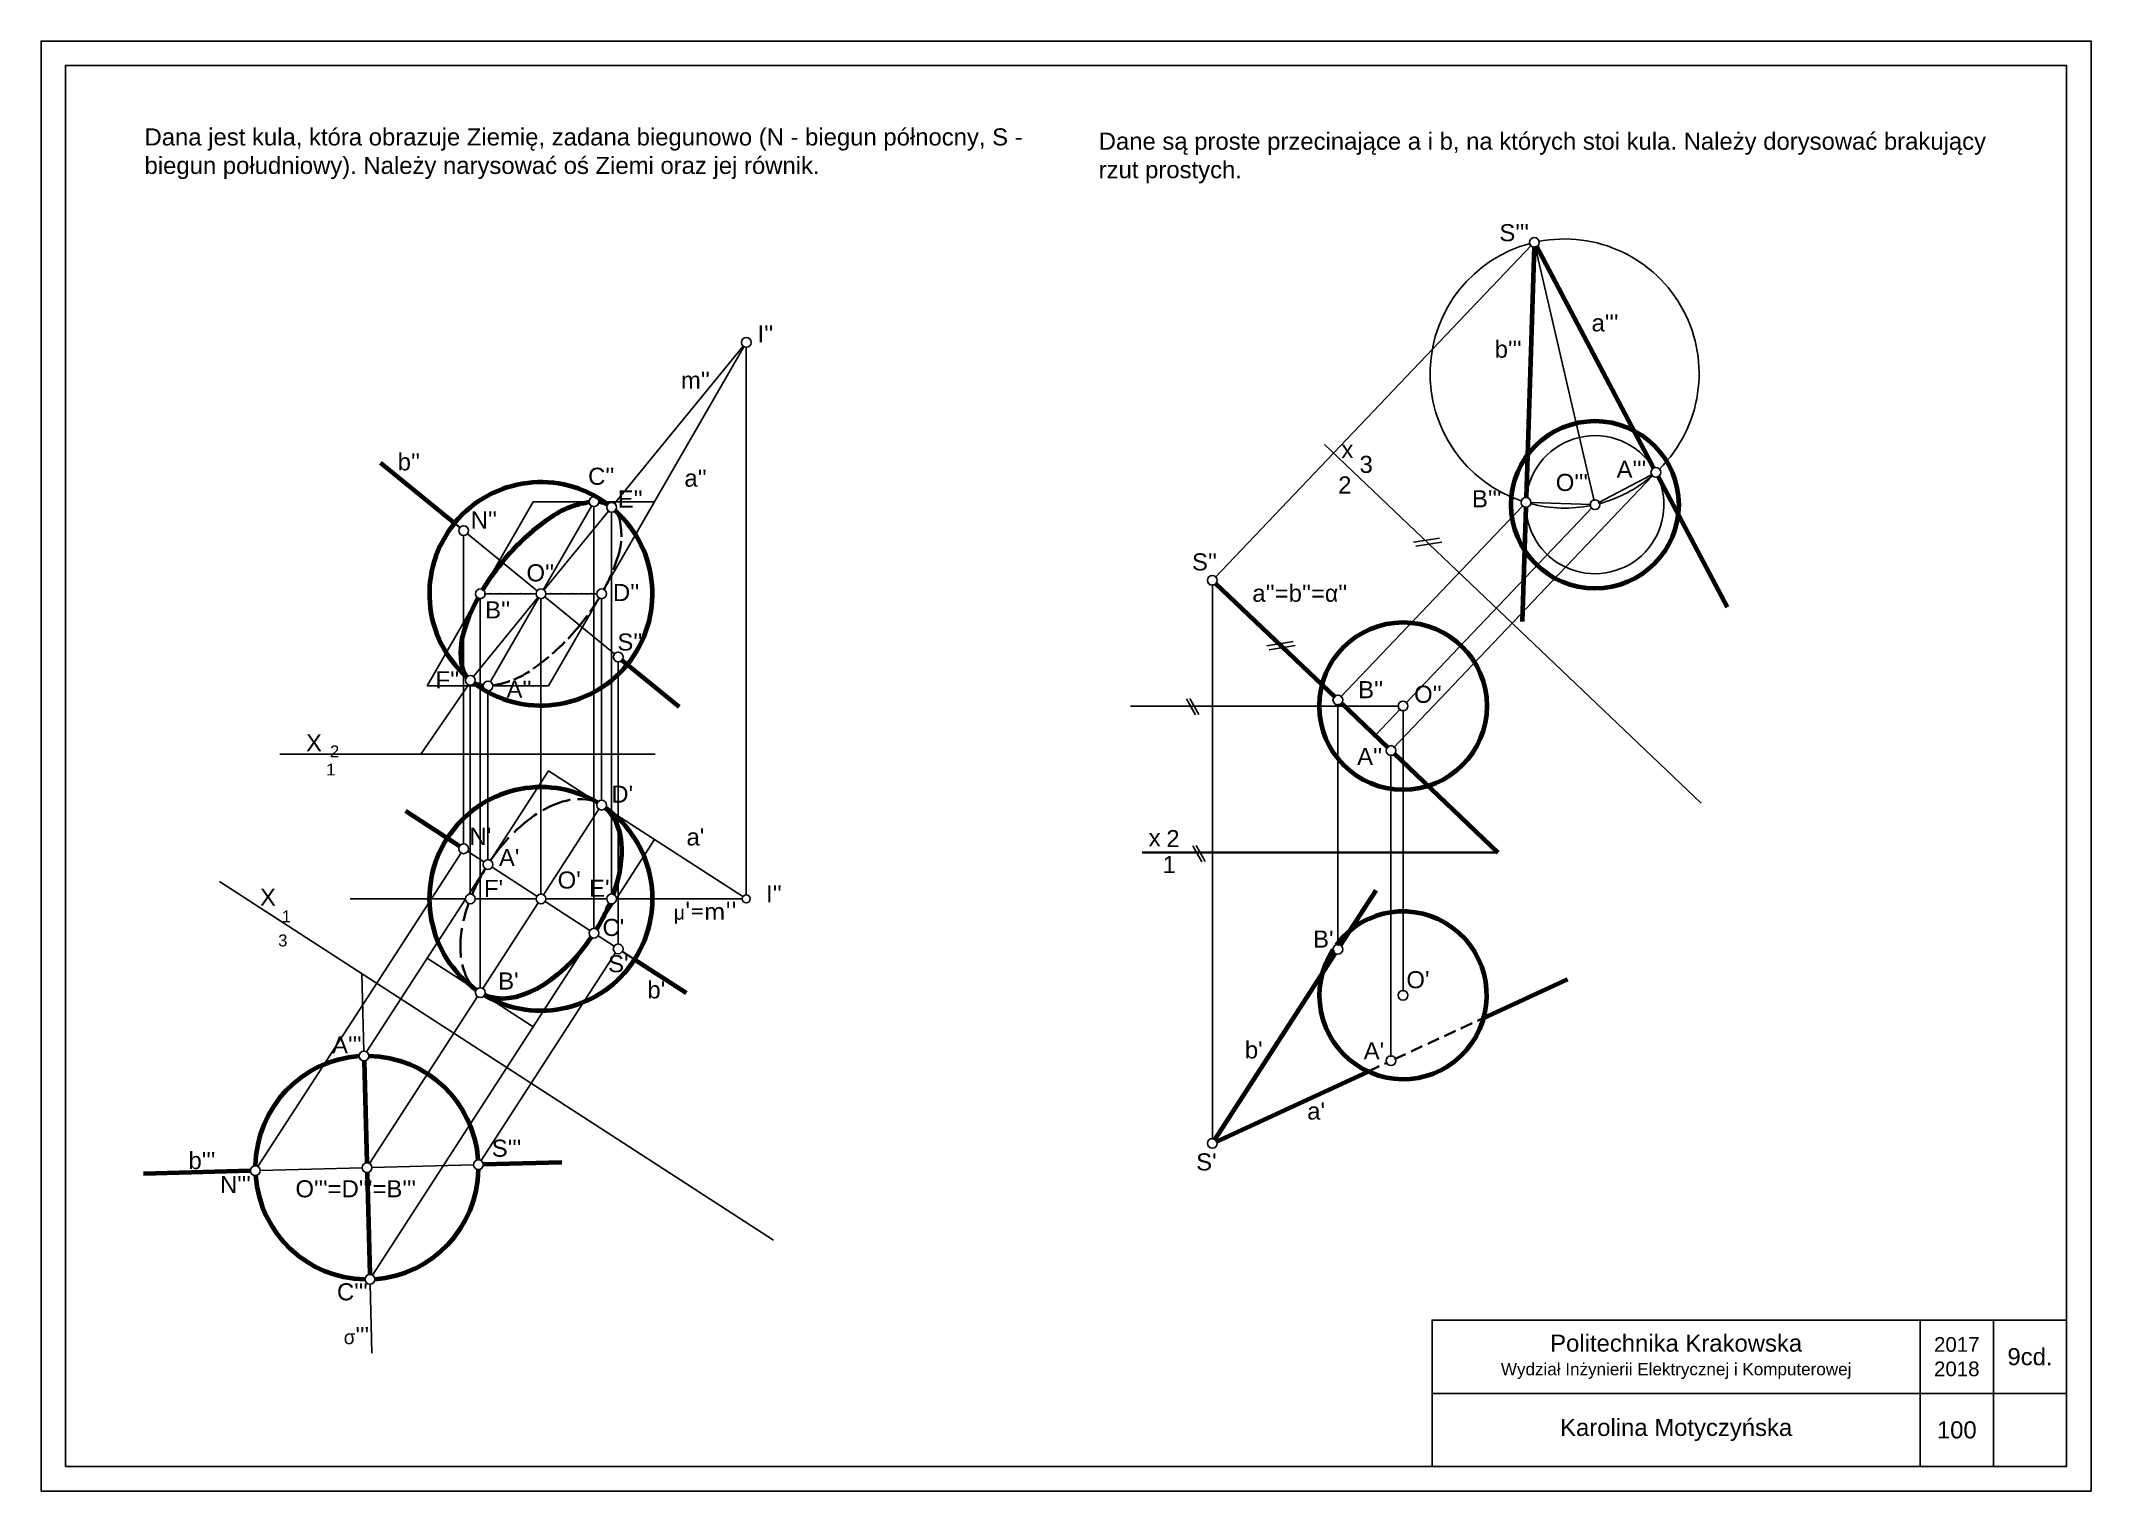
# Model space of a CAD drawing. Header units: inches. Extents: x 14 to 434, y 9 to 306.
import ezdxf

# ---------------------------------------------------------------- set-up
doc = ezdxf.new("R2010")
doc.units = ezdxf.units.IN
doc.header["$MEASUREMENT"] = 0
doc.linetypes.add('ACAD_ISO02W100', pattern=[15, 12, -3])
doc.linetypes.add('UKRYTE', pattern=[0.375, 0.25, -0.125])
doc.layers.add('ZADANIE1', color=7, linetype='Continuous')
doc.styles.get("Standard").update_dxf_attribs({"font": 'arial.ttf'})

msp = doc.modelspace()

# ---------------------------------------------------------------- linework, layer by layer
for p, q in [((254.17, 195.89), (319.02, 263.94)), ((319.76, 263.74), (331.81, 211.59)), ((276.62, 223.15), (353.74, 149.66)), ((343.79, 216.69), (290.75, 161.03)), ((332.69, 211.18), (343.6, 216.95)), ((317.17, 210.54), (279.87, 171.4)), ((293.24, 170.15), (331.43, 210.23)), ((318.86, 211.23), (331.19, 210.84)), ((300.17, 203.96), (294.82, 203.1)), ((300.62, 203.15), (295.27, 202.29)), ((253.62, 194.51), (253.62, 80.79)), ((270.15, 182.78), (264.8, 181.92)), ((270.61, 181.97), (265.25, 181.11)), ((291.89, 169.57), (236.87, 169.57)), ((250.15, 167.74), (248.31, 171.02)), ((250.83, 167.81), (248.99, 171.09)), ((279.32, 170.02), (279.32, 120.73)), ((286.95, 163.55), (292.14, 168.99)), ((292.69, 168.77), (292.69, 111.11)), ((290.2, 159.65), (290.2, 97.71)), ((251.45, 137.68), (249.61, 140.96)), ((252.13, 137.75), (250.29, 141.03)), ((398.63, 13.78), (398.63, 43.78)), ((413.63, 13.78), (413.63, 43.78)), ((298.63, 28.78), (428.63, 28.78))]:
    msp.add_line(p, q)
at = {"lineweight": 70}
for p, q in [((319.55, 263.72), (317.89, 212.27)), ((319.95, 263.82), (344.01, 218.3)), ((344.95, 216.53), (359.06, 189.84)), ((317.83, 210.27), (317.07, 186.86)), ((254.2, 194.75), (278.74, 171.37)), ((279.9, 170.27), (289.62, 161)), ((290.78, 159.9), (312.12, 139.57)), ((279.86, 120.57), (287.14, 131.82)), ((254.06, 80.66), (278.78, 118.89)), ((309.22, 105.7), (326.34, 113.63)), ((254.35, 80.32), (285.5, 94.73))]:
    msp.add_line(p, q, dxfattribs=at)
at = {"lineweight": 35}
msp.add_line((312.12, 139.57), (239.22, 139.57), dxfattribs=at)
at = {"linetype": 'UKRYTE', "lineweight": 35, "ltscale": 10}
for p, q in [((290.93, 97.24), (309.22, 105.7)), ((285.5, 94.73), (289.48, 96.57))]:
    msp.add_line(p, q, dxfattribs=at)
for points in [[(13.63, 8.78), (433.63, 8.78), (433.63, 305.78), (13.63, 305.78)], [(18.63, 13.78), (428.63, 13.78), (428.63, 300.78), (18.63, 300.78)], [(298.63, 13.78), (428.63, 13.78), (428.63, 43.78), (298.63, 43.78)]]:
    msp.add_lwpolyline(points, close=True)
for centre in [(319.58, 264.52), (344.48, 217.42), (317.86, 211.27), (331.99, 210.81), (253.62, 195.31), (279.32, 170.82), (292.69, 169.57), (290.2, 160.45), (279.32, 119.73), (292.69, 110.31), (290.2, 96.91), (253.62, 79.99)]:
    msp.add_circle(centre, 1)
at = {"lineweight": 70}
for centre in [(331.99, 210.81), (292.69, 169.57)]:
    msp.add_circle(centre, 17.16, dxfattribs=at)
for centre, radius, start, end in [((325.78, 237.67), 27.56, 314.8039, 101.3472), ((325.78, 237.67), 27.56, 104.6732, 251.2164), ((331.99, 210.81), 14.14, 31.9219, 174.0985), ((331.99, 210.81), 14.14, 182.2069, 23.8135), ((325.78, 237.67), 27.56, 284.6732, 310.6463), ((325.78, 237.67), 27.56, 255.374, 281.3472)]:
    msp.add_arc(centre, radius, start, end)
msp.add_arc((292.69, 110.31), 17.16, 146.8474, 142.8292, dxfattribs=at)
at = {"layer": 'ZADANIE1'}
for p, q in [((157.63, 243.17), (128.97, 193.42)), ((157.49, 243.27), (131.15, 211.03)), ((158.13, 130.89), (158.13, 243.04)), ((114.48, 211.41), (104.03, 193.26)), ((114.48, 211.41), (104.03, 193.26)), ((125.91, 211.41), (114.48, 211.41)), ((125.91, 211.41), (114.48, 211.41)), ((126.41, 210.54), (116.55, 193.42)), ((126.41, 210.54), (116.55, 193.42)), ((126.91, 159.74), (126.91, 210.41)), ((139.33, 211.41), (127.91, 211.41)), ((139.33, 211.41), (127.91, 211.41)), ((139.33, 211.41), (128.97, 193.42)), ((129.88, 209.48), (116.68, 193.33)), ((130.52, 159.74), (130.52, 209.25)), ((100.22, 204.49), (100.22, 172.88)), ((115.27, 193.18), (100.99, 204.85)), ((103.21, 191.85), (92.76, 173.69)), ((103.21, 191.85), (92.76, 173.69)), ((115.42, 191.78), (102.21, 175.62)), ((103.62, 159.74), (103.62, 191.73)), ((104.45, 192.55), (115.05, 192.55)), ((115.05, 192.55), (104.45, 192.55)), ((115.55, 191.69), (105.69, 174.56)), ((115.55, 191.69), (105.69, 174.56)), ((116.05, 159.74), (116.05, 191.55)), ((131.1, 180.25), (116.82, 191.92)), ((117.05, 192.55), (127.48, 192.55)), ((117.05, 192.55), (127.48, 192.55)), ((127.98, 191.69), (117.62, 173.69)), ((127.98, 191.69), (117.62, 173.69)), ((128.48, 191.55), (128.48, 159.74)), ((131.88, 178.62), (131.88, 120.83)), ((101.2, 173.92), (91.48, 159.74)), ((104.19, 173.69), (92.76, 173.69)), ((104.19, 173.69), (92.76, 173.69)), ((100.22, 172.88), (100.22, 141.32)), ((101.58, 131.07), (101.58, 173.85)), ((104.23, 173.98), (102.51, 174.49)), ((105.19, 159.74), (105.19, 172.69)), ((117.62, 173.69), (106.19, 173.69)), ((117.62, 173.69), (106.19, 173.69)), ((139.48, 159.74), (62.58, 159.74)), ((103.62, 111.88), (103.62, 159.74)), ((105.19, 138.1), (105.19, 159.74)), ((116.05, 131.07), (116.05, 159.74)), ((126.91, 124.04), (126.91, 159.74)), ((128.48, 150.27), (128.48, 159.74)), ((130.52, 131.07), (130.52, 159.74)), ((105.73, 137.94), (117.62, 156.3)), ((117.62, 156.3), (127.64, 149.81)), ((116.58, 130.89), (127.93, 148.43)), ((129.31, 148.73), (157.44, 130.52)), ((99.68, 139.48), (82.4, 112.8)), ((104.35, 137.65), (101.06, 139.78)), ((131.51, 130.16), (139.33, 142.24)), ((101.25, 131.02), (104.65, 136.26)), ((115.21, 130.62), (106.03, 136.56)), ((163.72, 60.16), (50.21, 133.64)), ((100.58, 130.07), (77, 130.07)), ((87.37, 109.58), (100.58, 129.99)), ((115.05, 130.07), (102.58, 130.07)), ((104.16, 111.72), (115.5, 129.23)), ((126.07, 123.59), (116.89, 129.53)), ((129.52, 130.07), (117.05, 130.07)), ((127.45, 123.88), (130.85, 129.13)), ((157.31, 130.07), (131.52, 130.07)), ((109.09, 95.53), (126.36, 122.2)), ((131.04, 120.37), (127.75, 122.5)), ((92.76, 117.91), (102.78, 111.42)), ((131.33, 118.99), (114.06, 92.31)), ((79.34, 114.79), (79.76, 98.87)), ((82.4, 112.8), (58.08, 75.24)), ((80.33, 98.71), (87.37, 109.58)), ((98.23, 102.55), (103.08, 110.04)), ((104.46, 110.33), (114.48, 103.85)), ((80.94, 75.85), (98.23, 102.55)), ((81.55, 52.99), (109.09, 95.53)), ((114.06, 92.31), (103.8, 76.46)), ((79.4, 74.98), (58.54, 74.42)), ((102.26, 75.59), (81.4, 75.03)), ((81.04, 51.15), (81.41, 37.04))]:
    msp.add_line(p, q, dxfattribs=at)
at = {"layer": 'ZADANIE1', "lineweight": 70}
for p, q in [((83.21, 219.39), (98.34, 207.02)), ((132.65, 178.98), (144.36, 169.41)), ((99.38, 140.86), (88.34, 148.01)), ((135.24, 117.65), (145.81, 110.81)), ((79.82, 96.87), (80.37, 76.01)), ((120.3, 76.07), (104.26, 75.64)), ((56.54, 74.37), (34.62, 73.78)), ((80.43, 74.01), (80.98, 53.15))]:
    msp.add_line(p, q, dxfattribs=at)
at = {"layer": 'ZADANIE1', "lineweight": 35}
msp.add_line((98.34, 207.02), (99.44, 206.12), dxfattribs=at)
at = {"layer": 'ZADANIE1', "lineweight": 30}
msp.add_line((135.24, 117.65), (132.72, 119.28), dxfattribs=at)
at = {"layer": 'ZADANIE1'}
for centre, radius in [((158.13, 244.04), 1), ((126.91, 211.41), 1), ((130.52, 210.25), 1), ((100.22, 205.49), 1), ((103.63, 192.55), 1), ((116.05, 192.55), 1), ((128.48, 192.55), 1), ((131.88, 179.62), 1), ((101.58, 174.85), 1), ((105.19, 173.69), 1), ((128.48, 149.27), 1), ((100.22, 140.32), 1), ((105.19, 137.1), 1), ((101.58, 130.07), 1), ((116.05, 130.07), 1), ((130.52, 130.07), 1), ((158.13, 130.07), 0.818), ((126.91, 123.04), 1), ((131.88, 119.83), 1), ((103.62, 110.88), 1), ((79.79, 97.87), 1), ((80.4, 75.01), 1), ((103.26, 75.62), 1), ((57.54, 74.4), 1), ((81.01, 52.15), 1)]:
    msp.add_circle(centre, radius, dxfattribs=at)
at = {"layer": 'ZADANIE1', "lineweight": 70}
for centre, radius, start, end in [((116.05, 192.55), 22.86, 53.2405, 228.2396), ((128.53, 193.09), 18.39, 98.178, 127.721), ((116.05, 192.55), 22.86, 233.2521, 48.228), ((143.19, 170.88), 44.97, 125.1814, 139.9715), ((145.56, 168.35), 48.42, 139.4852, 149.0419), ((134, 174.67), 35.25, 150.843, 162.4616), ((113.73, 180.52), 14.15, 160.3178, 192.4558), ((104.82, 178.76), 5.08, 194.7553, 219.0901), ((116.05, 130.07), 22.87, 59.588, 234.5764), ((116.05, 130.07), 22.87, 239.588, 54.5764), ((80.4, 75.01), 22.87, 94.0366, 179.025), ((80.4, 75.01), 22.87, 4.0366, 89.025), ((80.4, 75.01), 22.87, 184.0366, 269.025), ((80.4, 75.01), 22.87, 274.0366, 359.025)]:
    msp.add_arc(centre, radius, start, end, dxfattribs=at)
at = {"layer": 'ZADANIE1', "linetype": 'ACAD_ISO02W100', "lineweight": 70, "ltscale": 0.3}
msp.add_arc((127.28, 206.34), 5.08, 61.6747, 82.9148, dxfattribs=at)
at = {"layer": 'ZADANIE1', "linetype": 'ACAD_ISO02W100', "lineweight": 35, "ltscale": 0.3}
for centre, radius, start, end in [((127.28, 206.34), 5.08, 14.7553, 39.0697), ((118.31, 204.58), 14.22, 340.356, 12.403), ((98.03, 210.41), 35.29, 331.2259, 342.5121), ((85.98, 217.18), 49.11, 319.5258, 328.7387), ((88.9, 214.23), 44.97, 305.1814, 319.9715), ((103.57, 192.01), 18.39, 278.178, 307.721)]:
    msp.add_arc(centre, radius, start, end, dxfattribs=at)
at = {"layer": 'ZADANIE1', "lineweight": 30}
msp.add_arc((104.82, 178.76), 5.08, 241.6951, 262.9148, dxfattribs=at)
at = {"layer": 'ZADANIE1'}
for start, end in [(94.0366, 179.025), (4.0366, 89.025), (274.0366, 359.025)]:
    msp.add_arc((80.4, 75.01), 22.87, start, end, dxfattribs=at)
at = {"layer": 'ZADANIE1', "linetype": 'ACAD_ISO02W100', "lineweight": 35, "ltscale": 0.5, "extrusion": (0, 0, -1)}
for start_param, end_param in [(4.75613, 6.20598), (4.406727, 4.668648), (3.218798, 4.315494)]:
    msp.add_ellipse((116.05, 130.07), major_axis=(12.43, 19.2), ratio=0.565667, start_param=start_param, end_param=end_param, dxfattribs=at)
at = {"layer": 'ZADANIE1', "lineweight": 70, "extrusion": (0, 0, -1)}
for start_param, end_param in [(6.360391, 7.457087), (7.54832, 7.81024), (7.897723, 9.347573)]:
    msp.add_ellipse((116.05, 130.07), major_axis=(12.43, 19.2), ratio=0.565667, start_param=start_param, end_param=end_param, dxfattribs=at)
at = {"layer": 'ZADANIE1'}
for p in [(112.67, 208.27), (137.52, 208.27), (109.05, 201.98), (110.86, 205.12), (133.9, 201.98), (135.71, 205.12), (107.24, 198.84), (132.09, 198.84), (105.43, 195.69), (130.28, 195.69), (101.81, 189.41), (105.69, 192.55), (107.76, 192.55), (109.83, 192.55), (111.91, 192.55), (113.98, 192.55), (118.12, 192.55), (120.19, 192.55), (122.26, 192.55), (124.33, 192.55), (126.4, 192.55), (126.67, 189.41), (100, 186.27), (124.86, 186.27), (98.19, 183.12), (123.05, 183.12), (94.57, 176.84), (96.38, 179.98), (119.43, 176.84), (121.24, 179.98)]:
    msp.add_point(p, dxfattribs=at)

# ---------------------------------------------------------------- texts
for s, width, insert, char_height, attachment_point in [("S'''", 5.5822, (318.48, 268.27), 3.5, 3), ("a'''", 5.5822, (336.82, 249.8), 3.5, 3), ("b'''", 5.5822, (316.98, 244.41), 3.5, 3), ('x', 5.5822, (282.5, 223.89), 3.5, 3), ('3', 5.5822, (286.49, 220.82), 3.5, 3), ("A'''", 5.5822, (342.49, 219.81), 3.5, 3), ('2', 5.5822, (282.12, 216.6), 3.5, 3), ("O'''", 5.5822, (330.57, 217.12), 3.5, 3), ("B'''", 5.5822, (312.86, 213.77), 3.5, 3), ("S''", 5.5822, (254.57, 200.84), 3.5, 3), ("a''=b''={\\fSymbol|b0|i0|c2|p18;a}''", 5.5822, (281.26, 194.42), 3.5, 3), ("B''", 5.5822, (288.61, 174.67), 3.5, 3), ("O''", 5.5822, (300.61, 173.73), 3.5, 3), ("A''", 5.5822, (288.4, 160.99), 3.5, 3), ('x', 5.5822, (243.01, 144.34), 3.5, 3), ('2', 5.5822, (246.9, 144.16), 3.5, 3), ('1', 5.5822, (246.13, 138.84), 3.5, 3), ("B'", 5.5822, (278.44, 123.58), 3.5, 3), ("O'", 5.5822, (298.1, 115.26), 3.5, 3), ("b'", 5.5822, (263.92, 100.88), 3.5, 3), ("A'", 5.5822, (288.81, 100.7), 3.5, 3), ("a'", 5.5822, (276.69, 88.36), 3.5, 3), ("S'", 5.5822, (254.49, 77.94), 3.5, 3), ('Politechnika Krakowska\\P{\\H0.71429x;Wydział Inżynierii Elektrycznej i Komputerowej }', 100, (348.63, 36.28), 3.5, 5), ('2017\\P2018', 15, (406.13, 36.28), 3, 5)]:
    msp.add_mtext_dynamic_manual_height_columns(s, width=width, gutter_width=17.5, heights=[0], dxfattribs=dict(insert=insert, char_height=char_height, attachment_point=attachment_point))
at = {"lineweight": 18, "char_height": 3.5, "attachment_point": 5}
for s, width, insert in [('Karolina Motyczyńska', 100, (348.63, 21.28)), ('100', 15, (406.13, 21.28))]:
    msp.add_mtext_dynamic_manual_height_columns(s, width=width, gutter_width=17.5, heights=[0], dxfattribs=dict(at, insert=insert))
at = {"layer": 'ZADANIE1', "color": 1, "char_height": 3.5, "attachment_point": 1}
for s, width, insert in [('{\\C256;Dana jest kula, która obrazuje Ziemię, zadana biegunowo (N - biegun północny, S - biegun południowy). Należy narysować oś Ziemi oraz jej równik.}', 181.2539, (34.84, 287.89)), ('{\\C256;Dane są proste przecinające a i b, na których stoi kula. Należy dorysować brakujący rzut prostych.}', 181.871, (230.33, 287.02))]:
    msp.add_mtext_dynamic_manual_height_columns(s, width=width, gutter_width=1, heights=[0], dxfattribs=dict(at, insert=insert))
at = {"layer": 'ZADANIE1', "char_height": 3.5}
for s, width, gutter_width, insert, attachment_point in [("\\A1;I''", 17.4855, 17.5, (163.65, 247.56), 3), ("\\A1;m''", 17.4855, 17.5, (150.67, 238.05), 3), ("b''", 17.4855, 17.5, (91.29, 221.33), 3), ("C''", 17.4855, 17.5, (131.11, 218.38), 3), ("a''", 17.4855, 17.5, (150.03, 218), 3), ("E''", 17.4855, 17.5, (136.9, 213.72), 3), ("N''", 17.4855, 17.5, (107.06, 209.43), 3), ("O''", 17.4855, 17.5, (118.76, 198.6), 3), ("D''", 17.4855, 17.5, (136.21, 194.57), 3), ("B''", 17.4855, 17.5, (109.75, 191.02), 3), ("S''", 17.4855, 17.5, (136.84, 184.43), 3), ("F''", 17.4855, 17.5, (99.31, 176.69), 3), ("A''", 17.4855, 17.5, (114.13, 174.76), 3), ('X', 17.4855, 17.5, (71.19, 163.79), 3), ('\\A1;{\\H0.7x;\\S^ 2;}', 17.4855, 17.5, (74.72, 164.93), 3), ('\\A1;{\\H0.7x;\\S^ 1;}', 17.4855, 17.5, (73.96, 161.22), 3), ("D'", 17.4855, 17.5, (134.94, 153.27), 3), ("N'", 17.4855, 17.5, (105.88, 144.63), 3), ("a'", 17.4855, 17.5, (149.53, 144.5), 3), ("A'", 17.4855, 17.5, (111.64, 140.27), 3), ("O'", 17.4855, 17.5, (124.21, 135.68), 3), ('X', 17.4855, 17.5, (61.75, 132.16), 3), ("F'", 17.4855, 17.5, (108.3, 133.95), 3), ("E'", 17.4855, 17.5, (130.11, 133.99), 3), ("\\A1;{\\H1x;I''}", 17.4855, 17.5, (165.4, 132.86), 3), ('\\A1;{\\H0.7x;\\S^ 1;}', 17.4855, 17.5, (64.84, 131.12), 3), ("C'", 17.4855, 17.5, (133.12, 125.97), 3), ("{\\Fgreekc|c0;\\H0.83333x;μ\\A1;\\fCalibri|b0|i0|c238|p34;\\H1.2x;'=m''}", 17.4855, 17.5, (156.22, 129.29), 3), ('\\A1;{\\H0.7x;\\S^ 3;}', 17.4855, 17.5, (64.11, 126.21), 3), ("S'", 17.4855, 17.5, (134.01, 118.54), 3), ("B'", 17.4855, 17.5, (111.49, 115), 3), ("b'", 17.4855, 17.5, (141.52, 113.18), 3), ("A'''", 17.4855, 17.5, (79.33, 101.91), 3), ("S'''", 17.4855, 17.5, (112.04, 80.75), 3), ("b'''", 17.4855, 17.5, (49.36, 78.21), 3), ("N'''", 17.4855, 17.5, (56.62, 73.33), 3), ("O'''=D'''=B'''", 17.4855, 17.5, (90.46, 72.44), 3), ("C'''", 17.4855, 17.5, (80.59, 51.34), 3), ('9cd.', 15, 1, (421.13, 36.28), 5)]:
    msp.add_mtext_dynamic_manual_height_columns(s, width=width, gutter_width=gutter_width, heights=[0], dxfattribs=dict(at, insert=insert, attachment_point=attachment_point))
at = {"layer": 'ZADANIE1', "insert": (80.85, 42.35), "char_height": 3.5, "width": 13.9884, "attachment_point": 3}
msp.add_mtext("{\\Fgreekc|c0;\\H0.83333x;σ}'''", dxfattribs=at)

doc.saveas('drawing.dxf')
